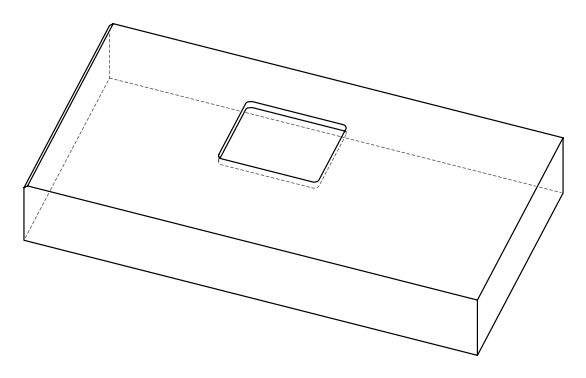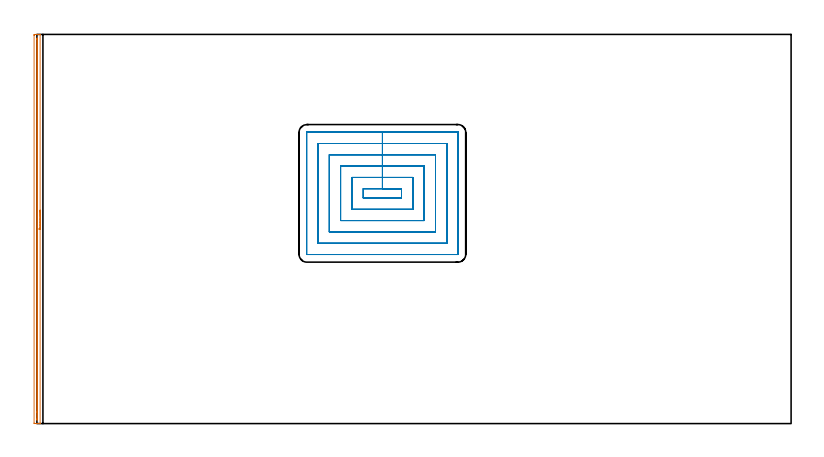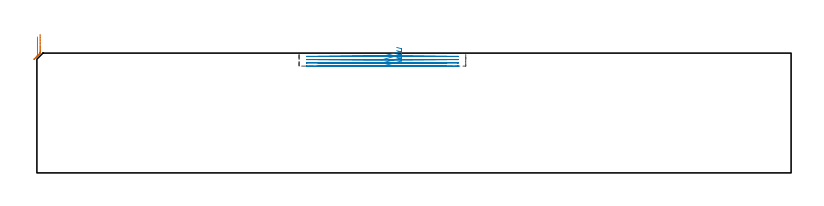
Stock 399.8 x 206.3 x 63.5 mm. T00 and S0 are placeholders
(PLAN: 2 operations, 1 tool changes, 12.2 min)
(1 AREA_MILL | FG_CHAMFER_SURFACE | UGT0205_001 | 3.44 min | 1056 mm3)
(2 MILL_RECTANGULAR_POCKET | POCKET_RECTANGULAR_STRAIGHT | UGT0201_126 | Follow Part, ap 2, ae 75% | 8.73 min | 44333 mm3)
(TOOL UGT0205_001 | Chamfer Mill 20 x 3 x 45 deg. | D20 FL50 Z2)
(TOOL UGT0201_126 | Carbide End Mill 8.0 | D8 FL15 Z4)
(OP 1 AREA_MILL)
G17 G21 G94 G90
T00 M6
G54
G17 G0 G90 X1.7 Y113.15 S1061 M3
G43 Z73.5 H0
G94 G1 Y113.112 Z72.628 F250.
Y112.998 Z71.763
Y112.809 Z70.912
Y112.547 Z70.08
Y112.213 Z69.274
Y111.81 Z68.5
Y111.342 Z67.764
Y110.81 Z67.072
Y110.221 Z66.429
Y109.578 Z65.839
Y108.886 Z65.308
Y108.15 Z64.84
Y107.376 Z64.437
Y106.57 Z64.103
Y105.738 Z63.841
Y104.886 Z63.652
Y104.022 Z63.538
Y103.15 Z63.5
Y0.15
X1.697 Y0.01 Z63.488
X1.602 Y0.002 Z63.394
X1.502 Y0. Z63.301
X0.819 Z62.619
X0.251 Z62.05
X-0.335 Z61.461
X-0.628 Z61.169
X-1.076 Z60.721
X-1.205 Y0.001 Z60.591
X-1.491 Y0.004 Z60.306
X-1.5 Y0.301 Z60.3
Y205.704
X-1.498 Y206. Z60.302
X-1.491 Y206.296 Z60.306
X-1.205 Y206.3 Z60.591
X-0.628 Z61.169
X-0.335 Z61.461
X0.251 Z62.05
X0.535 Z62.334
X1.502 Z63.301
X1.602 Y206.298 Z63.394
X1.697 Y206.29 Z63.488
X1.7 Y206.15 Z63.5
Y103.15
X0.286 Z62.086
X0.285 Y2.115 Z62.085
X0.284 Y2.053 Z62.084
X0.282 Y2.023 Z62.082
X0.28 Y2.015 Z62.08
X0.245 Y2.01 Z62.045
X0.032 Y2.003 Z61.832
X-0.058 Y2.007 Z61.742
X-0.074 Y2.009 Z61.726
X-0.079 Y2.039 Z61.721
X-0.082 Y2.121 Z61.718
X-0.085 Y2.38 Z61.715
X-0.086 Y6.137 Z61.714
X-0.085 Y203.664 Z61.715
X-0.083 Y203.92 Z61.717
X-0.078 Y204.29 Z61.722
X0.168 Y204.297 Z61.968
X0.258 Y204.293 Z62.058
X0.274 Y204.291 Z62.074
X0.279 Y204.261 Z62.079
X0.282 Y204.18 Z62.082
X0.285 Y203.92 Z62.085
X0.286 Y103.15 Z62.086
Y102.278 Z62.124
Y101.414 Z62.238
Y100.562 Z62.426
Y99.73 Z62.689
Y98.924 Z63.023
Y98.15 Z63.425
Y97.414 Z63.894
Y96.722 Z64.425
Y96.079 Z65.015
Y95.49 Z65.658
Y94.958 Z66.35
Y94.49 Z67.086
Y94.087 Z67.859
Y93.753 Z68.665
Y93.491 Z69.497
Y93.302 Z70.349
Y93.188 Z71.214
Y93.15 Z72.086
G0 Z73.5
M5
M2
(OP 2 MILL_RECTANGULAR_POCKET)
G17 G21 G94 G90
T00 M6
G54
G17 G0 G90 X190.716 Y119.6 S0 M3
G43 Z73.5 H0
Z66.5
G94 G1 X193.3 Z65.808 F250.
Y124.5 Z64.495
X183.15 Z61.775
X173. F500.
Y119.6
X193.3
Y124.5
X183.15
Y130.5
X167.
Y113.6
X199.3
Y130.5
X183.15
Y136.5
X161.
Y107.6
X205.3
Y136.5
X183.15
Y142.5
X155.
Y101.6
X211.3
Y142.5
X183.15
Y148.5
X149.
Y95.6
X217.3
Y148.5
X183.15
Y154.5
X143.1
X143.045 Y154.495
X143.005 Y154.455
X143. Y154.4
Y89.7
X143.005 Y89.645
X143.045 Y89.605
X143.1 Y89.6
X223.2
X223.255 Y89.605
X223.295 Y89.645
X223.3 Y89.7
Y154.4
X223.295 Y154.455
X223.255 Y154.495
X223.2 Y154.5
X183.15
X182.15
G0 X190.716 Y119.6 Z64.775
G1 X193.3 Z64.083 F250.
Y124.5 Z62.77
X183.15 Z60.05
X173. F500.
Y119.6
X193.3
Y124.5
X183.15
Y130.5
X167.
Y113.6
X199.3
Y130.5
X183.15
Y136.5
X161.
Y107.6
X205.3
Y136.5
X183.15
Y142.5
X155.
Y101.6
X211.3
Y142.5
X183.15
Y148.5
X149.
Y95.6
X217.3
Y148.5
X183.15
Y154.5
X143.1
X143.045 Y154.495
X143.005 Y154.455
X143. Y154.4
Y89.7
X143.005 Y89.645
X143.045 Y89.605
X143.1 Y89.6
X223.2
X223.255 Y89.605
X223.295 Y89.645
X223.3 Y89.7
Y154.4
X223.295 Y154.455
X223.255 Y154.495
X223.2 Y154.5
X183.15
X182.15
G0 X190.716 Y119.6 Z63.05
G1 X193.3 Z62.358 F250.
Y124.5 Z61.045
X183.15 Z58.325
X173. F500.
Y119.6
X193.3
Y124.5
X183.15
Y130.5
X167.
Y113.6
X199.3
Y130.5
X183.15
Y136.5
X161.
Y107.6
X205.3
Y136.5
X183.15
Y142.5
X155.
Y101.6
X211.3
Y142.5
X183.15
Y148.5
X149.
Y95.6
X217.3
Y148.5
X183.15
Y154.5
X143.1
X143.045 Y154.495
X143.005 Y154.455
X143. Y154.4
Y89.7
X143.005 Y89.645
X143.045 Y89.605
X143.1 Y89.6
X223.2
X223.255 Y89.605
X223.295 Y89.645
X223.3 Y89.7
Y154.4
X223.295 Y154.455
X223.255 Y154.495
X223.2 Y154.5
X183.15
X182.15
G0 X190.716 Y119.6 Z61.325
G1 X193.3 Z60.633 F250.
Y124.5 Z59.32
X183.15 Z56.6
X173. F500.
Y119.6
X193.3
Y124.5
X183.15
Y130.5
X167.
Y113.6
X199.3
Y130.5
X183.15
Y136.5
X161.
Y107.6
X205.3
Y136.5
X183.15
Y142.5
X155.
Y101.6
X211.3
Y142.5
X183.15
Y148.5
X149.
Y95.6
X217.3
Y148.5
X183.15
Y154.5
X143.1
X143.045 Y154.495
X143.005 Y154.455
X143. Y154.4
Y89.7
X143.005 Y89.645
X143.045 Y89.605
X143.1 Y89.6
X223.2
X223.255 Y89.605
X223.295 Y89.645
X223.3 Y89.7
Y154.4
X223.295 Y154.455
X223.255 Y154.495
X223.2 Y154.5
X183.15
X182.15
G0 Z73.5
M5
M2
